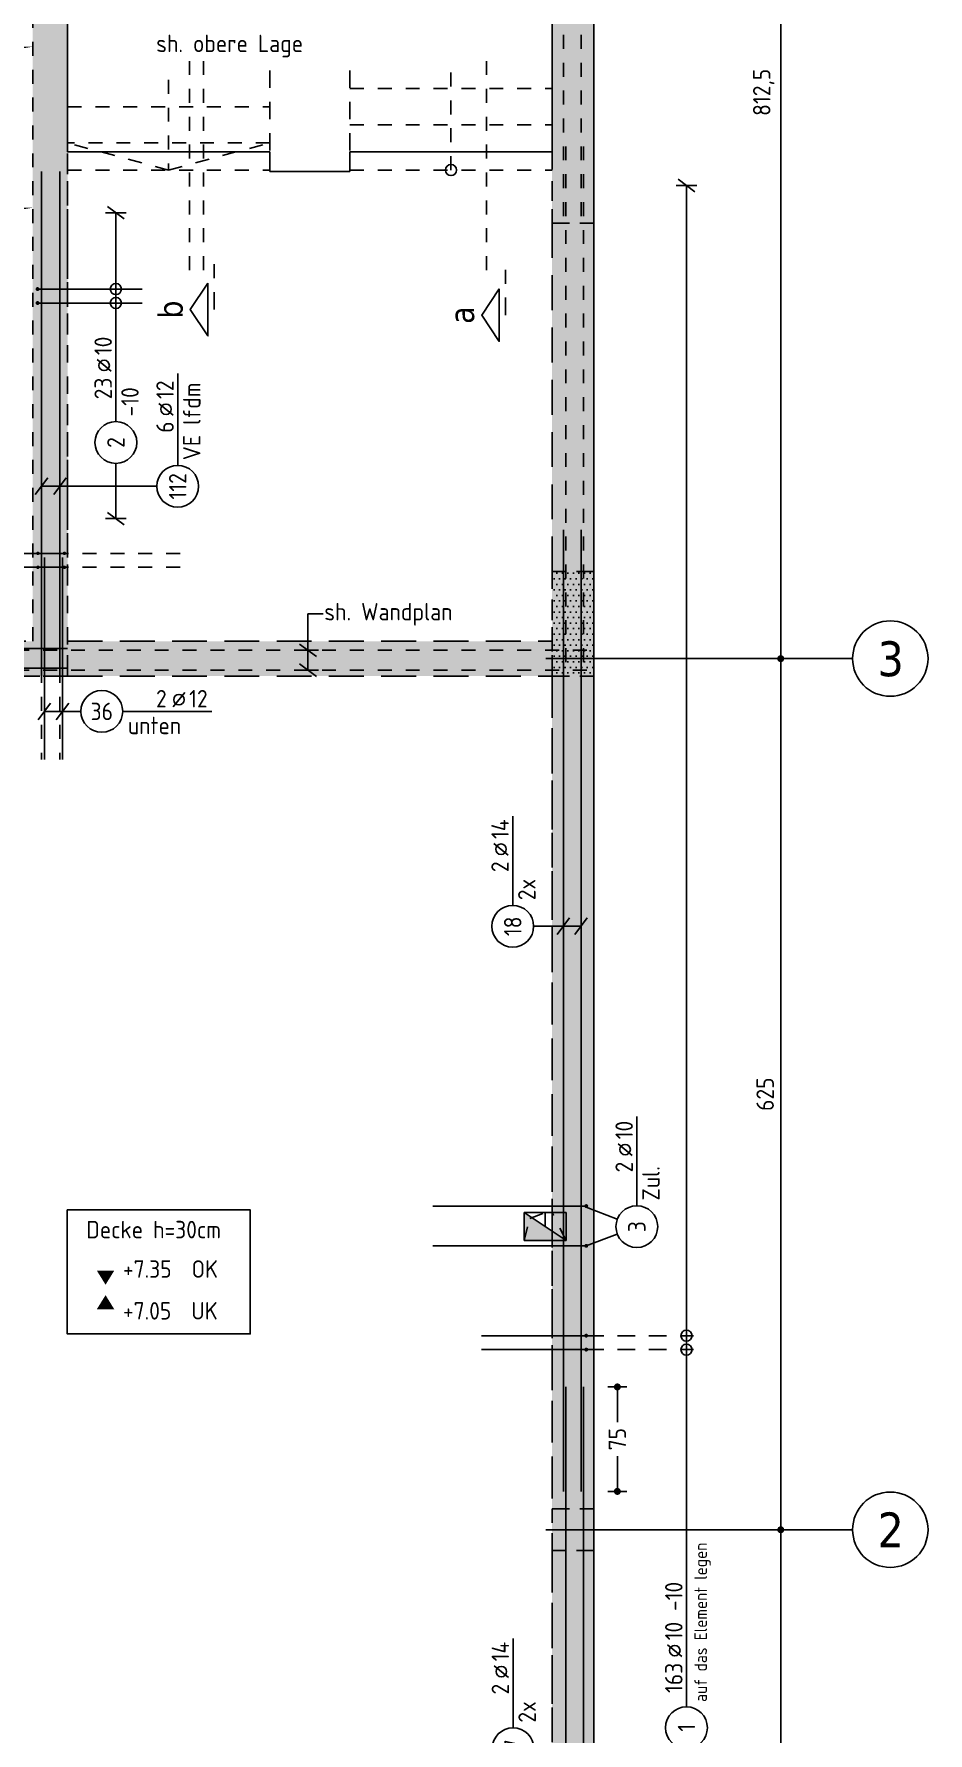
# Model space of a CAD drawing. Extents: x -5.2 to 88.6, y -7.1 to 49.1.
# Drawn here: x 44.51 to 50.92, y 23.19 to 35.38 of the extents above; entities that cross this region are included whole.
import ezdxf
from ezdxf.enums import TextEntityAlignment as Align

# ---------------------------------------------------------------- set-up
doc = ezdxf.new("R2010")
doc.units = 0
doc.header["$LTSCALE"] = 0.5
for name, pattern in [('AUSGEZOGEN', [1000.01, 1000, 0.01]), ('DASHDOTSMALL', [1.05, 0.5, -0.25, 0.05, -0.25]), ('DASHED', [0.75, 0.5, -0.25]), ('DOT', [0.175, 0.05, -0.125]), ('HIDDEN2', [0.187, 0.125, -0.062]), ('STRICHPUNKT2', [0.55, 0.25, -0.125, 0.05, -0.125]), ('VERDECKT', [0.375, 0.25, -0.125])]:
    doc.linetypes.add(name, pattern=pattern)
for name, color, linetype in [('1.OG', 7, 'Continuous'), ('ACHSEN', 7, 'Continuous'), ('BETON', 7, 'Continuous'), ('Brüstung 1.OG', 7, 'Continuous'), ('DD', 7, 'Continuous'), ('DRUEBER', 7, 'Continuous'), ('grau_dunkel', 7, 'Continuous'), ('grau_mittel', 7, 'Continuous'), ('HILFE', 7, 'Continuous'), ('koten', 7, 'Continuous'), ('MASSE', 7, 'Continuous'), ('OBJEKT', 7, 'Continuous'), ('RND', 7, 'Continuous'), ('SCHATTEN', 7, 'Continuous'), ('SCHNITTE', 7, 'Continuous'), ('SCHRAFF', 7, 'Continuous'), ('SFP_Achsen', 7, 'Continuous'), ('TEXT', 7, 'Continuous'), ('VERDECKT', 7, 'Continuous'), ('VERDECKT1', 7, 'Continuous'), ('WD', 7, 'Continuous')]:
    doc.layers.add(name, color=color, linetype=linetype)
doc.styles.add('helv', font='tahoma.ttf')
doc.styles.add('txt', font='isocp.shx')
doc.dimstyles.new('DOT_I', dxfattribs={"dimscale": 0.5, "dimtxt": 0.25, "dimasz": 0.25, "dimexe": 0.1, "dimexo": 0.3, "dimgap": 0.1, "dimtad": 1, "dimdec": 3, "dimzin": 3, "dimtxsty": 'txt', "dimblk": 'DOT', "dimblk1": 'DOT', "dimblk2": 'DOT', "dimsah": 1, "dimcen": 0.1, "dimse1": 1, "dimse2": 1, "dimazin": 0, "dimtfac": 1, "dimtdec": 4, "dimtix": 1, "dimtmove": 2, "dimatfit": 3, "dimfxl": 0, "dimtvp": 1, "dimtolj": 1, "dimtzin": 0, "dimarcsym": 0})
pattern_1 = [(0, (0.988865, 56.354767), (0.01984375, 0.0396875), [0, -0.0396875])]

# ---------------------------------------------------------------- blocks, each defined once
blk = doc.blocks.new('RND_LEI')
at = {"layer": 'RND', "color": 7, "linetype": 'Continuous'}
blk.add_line((1.022, 0.066), (1.19, 0.27), dxfattribs=at)
for centre, radius in [((0, 0), 0.3), ((1.106, 0.168), 0.075)]:
    blk.add_circle(centre, radius, dxfattribs=at)
at = {"layer": 'RND', "color": 7, "linetype": 'Continuous', "style": 'txt'}
blk.add_attdef('ANZ', text='', height=0.25, dxfattribs=at).set_placement((0.931, 0.057), align=Align.RIGHT)
for tag, p in [('DUM', (1.253, 0.057)), ('ABSTD', (1.674, 0.057)), ('POSTXT', (0.374, -0.327))]:
    blk.add_attdef(tag, p, '', height=0.25, dxfattribs=at)
blk.add_attdef('POSL', text='', height=0.25, dxfattribs=at).set_placement((0, 0), align=Align.MIDDLE)
blk = doc.blocks.new('lei_gre')
at = {"layer": 'RND', "color": 7, "linetype": 'Continuous'}
for p, q in [((-0.09, -0.12), (0.09, 0.12)), ((0, 0.15), (0, -0.15))]:
    blk.add_line(p, q, dxfattribs=at)
blk = doc.blocks.new('DOT')
at = {"layer": 'MASSE', "color": 7, "linetype": 'Continuous'}
for p, q in [((0, 0), (-1, 0)), ((0, 0.54), (0, -0.54))]:
    blk.add_line(p, q, dxfattribs=at)
at = {"layer": 'MASSE', "color": 7, "linetype": 'Continuous', "const_width": 0.2}
blk.add_lwpolyline([(-0.1, 0, 1), (0.1, 0, 1)], format="xyb", close=True, dxfattribs=at)
blk = doc.blocks.new('*D15')
at = {"layer": 'Defpoints', "color": 0, "linetype": 'AUSGEZOGEN', "transparency": 16777216}
for p in [(48.691, 25.673), (48.691, 25.673), (48.691, 24.923)]:
    blk.add_point(p, dxfattribs=at)
at = {"layer": 'MASSE', "color": 0, "linetype": 'AUSGEZOGEN', "lineweight": -2, "transparency": 16777216}
for p, q in [((48.691, 25.548), (48.691, 25.42)), ((48.691, 25.048), (48.691, 25.177))]:
    blk.add_line(p, q, dxfattribs=at)
at = {"layer": 'MASSE', "color": 0, "linetype": 'AUSGEZOGEN', "lineweight": -2, "transparency": 16777216, "xscale": 0.125, "yscale": 0.125, "zscale": 0.125}
for p, rotation in [((48.691, 25.673), 90), ((48.691, 24.923), 270)]:
    blk.add_blockref('DOT', p, dxfattribs=dict(at, rotation=rotation))
at = {"layer": 'MASSE', "color": 0, "linetype": 'AUSGEZOGEN', "transparency": 16777216, "insert": (48.691, 25.298), "char_height": 0.125, "attachment_point": 5, "rotation": 90, "style": 'txt'}
blk.add_mtext('\\A1;75', dxfattribs=at)
blk = doc.blocks.new('SCHN-2')
at = {"layer": 'SCHNITTE', "color": 6, "linetype": 'Continuous'}
blk.add_lwpolyline([(0.378, 0.088), (0, 0.34), (-0.378, 0.088)], close=True, dxfattribs=at)
at = {"layer": 'SCHNITTE', "color": 1, "linetype": 'DASHDOTSMALL', "style": 'helv'}
blk.add_attdef('SCHN-2', text='', height=0.35, dxfattribs=at).set_placement((0, 0.45), align=Align.CENTER)
blk = doc.blocks.new('okrd_o')
at = {"layer": 'koten', "color": 7, "linetype": 'Continuous'}
blk.add_solid([(-0.125, 0.202), (0.125, 0.202), (0, 0)], dxfattribs=at)
at = {"layer": 'koten', "style": 'txt'}
blk.add_attdef('OKRD', (0.25, 0.1), '', height=0.25, dxfattribs=at)
blk = doc.blocks.new('okrd_u')
at = {"layer": 'koten', "color": 7, "linetype": 'Continuous'}
blk.add_solid([(-0.125, -0.202), (0.125, -0.202), (0, 0)], dxfattribs=at)
at = {"layer": 'koten', "style": 'txt'}
blk.add_attdef('OKRD', (0.25, -0.35), '', height=0.25, dxfattribs=at)
blk = doc.blocks.new('*D42')
at = {"layer": 'Defpoints', "color": 0, "linetype": 'AUSGEZOGEN', "transparency": 16777216}
for p in [(49.863, 39.023), (49.863, 39.023), (49.863, 30.898)]:
    blk.add_point(p, dxfattribs=at)
at = {"layer": 'MASSE', "color": 0, "linetype": 'AUSGEZOGEN', "lineweight": -2, "transparency": 16777216}
blk.add_line((49.863, 31.023), (49.863, 38.898), dxfattribs=at)
at = {"layer": 'MASSE', "color": 0, "linetype": 'AUSGEZOGEN', "lineweight": -2, "transparency": 16777216, "xscale": 0.125, "yscale": 0.125, "zscale": 0.125}
for p, rotation in [((49.863, 39.023), 90), ((49.863, 30.898), 270)]:
    blk.add_blockref('DOT', p, dxfattribs=dict(at, rotation=rotation))
at = {"layer": 'MASSE', "color": 0, "linetype": 'AUSGEZOGEN', "transparency": 16777216, "insert": (49.741, 34.961), "char_height": 0.125, "attachment_point": 5, "rotation": 90, "style": 'txt'}
blk.add_mtext('\\A1;812,5', dxfattribs=at)
blk = doc.blocks.new('*D43')
at = {"layer": 'Defpoints', "color": 0, "linetype": 'AUSGEZOGEN', "transparency": 16777216}
for p in [(49.863, 30.898), (49.863, 24.648), (49.863, 24.648)]:
    blk.add_point(p, dxfattribs=at)
at = {"layer": 'MASSE', "color": 0, "linetype": 'AUSGEZOGEN', "lineweight": -2, "transparency": 16777216}
blk.add_line((49.863, 30.773), (49.863, 24.773), dxfattribs=at)
at = {"layer": 'MASSE', "color": 0, "linetype": 'AUSGEZOGEN', "lineweight": -2, "transparency": 16777216, "xscale": 0.125, "yscale": 0.125, "zscale": 0.125}
for p, rotation in [((49.863, 30.898), 90), ((49.863, 24.648), 270)]:
    blk.add_blockref('DOT', p, dxfattribs=dict(at, rotation=rotation))
at = {"layer": 'MASSE', "color": 0, "linetype": 'AUSGEZOGEN', "transparency": 16777216, "insert": (49.751, 27.773), "char_height": 0.125, "attachment_point": 5, "rotation": 90, "style": 'txt'}
blk.add_mtext('\\A1;625', dxfattribs=at)
blk = doc.blocks.new('*D44')
at = {"layer": 'Defpoints', "color": 0, "linetype": 'AUSGEZOGEN', "transparency": 16777216}
for p in [(49.863, 24.648), (49.863, 17.773), (49.863, 17.773)]:
    blk.add_point(p, dxfattribs=at)
at = {"layer": 'MASSE', "color": 0, "linetype": 'AUSGEZOGEN', "lineweight": -2, "transparency": 16777216}
blk.add_line((49.863, 24.523), (49.863, 17.898), dxfattribs=at)
at = {"layer": 'MASSE', "color": 0, "linetype": 'AUSGEZOGEN', "lineweight": -2, "transparency": 16777216, "xscale": 0.125, "yscale": 0.125, "zscale": 0.125}
for p, rotation in [((49.863, 24.648), 90), ((49.863, 17.773), 270)]:
    blk.add_blockref('DOT', p, dxfattribs=dict(at, rotation=rotation))
at = {"layer": 'MASSE', "color": 0, "linetype": 'AUSGEZOGEN', "transparency": 16777216, "insert": (49.742, 21.211), "char_height": 0.125, "attachment_point": 5, "rotation": 90, "style": 'txt'}
blk.add_mtext('\\A1;687,5', dxfattribs=at)

msp = doc.modelspace()

# ---------------------------------------------------------------- hatches: boundary and pattern name
at = {"layer": 'grau_dunkel', "transparency": 33554687}
msp.add_hatch(color=21, dxfattribs=at).paths.add_polyline_path([(48.0228, 26.7234), (48.3228, 26.7234), (48.0228, 26.9234)])
at = {"layer": 'grau_mittel'}
h = msp.add_hatch(color=61, dxfattribs=at)
h.paths.add_polyline_path([(42.2478, 31.0234), (42.2478, 38.7234), (44.4978, 38.7234), (44.4978, 31.0234), (44.3478, 31.0234), (44.3478, 30.7734), (44.7478, 30.7734), (44.7478, 34.5334), (44.7478, 38.7234), (48.2228, 38.7234), (48.2228, 34.5334), (48.2228, 34.0234), (48.5228, 34.0234), (48.5228, 39.0234), (41.9978, 39.0234), (41.9978, 30.7734), (43.0628, 30.7734), (43.0628, 31.0234)])
h.paths.add_polyline_path([(43.4628, 31.0234), (43.2628, 31.0234), (43.2628, 30.7734), (43.4628, 30.7734)], flags=17)
h.paths.add_polyline_path([(43.4628, 31.0234), (43.4628, 30.7734), (44.3478, 30.7734), (44.3478, 31.0234)], flags=17)
h = msp.add_hatch(color=61, dxfattribs=at)
h.paths.add_polyline_path([(48.2228, 31.5234), (48.5228, 31.5234), (48.5228, 34.0234), (48.2228, 34.0234)])
h.paths.add_polyline_path([(48.2228, 30.7734), (48.5228, 30.7734), (48.5228, 31.5234), (48.2228, 31.5234)])
h.paths.add_polyline_path([(44.7478, 31.0234), (44.7478, 30.7734), (48.2228, 30.7734), (48.2228, 31.0234)])
for points in [[(48.2228, 24.7984), (48.5228, 24.7984), (48.5228, 30.7734), (48.2228, 30.7734)], [(48.2228, 24.7984), (48.2228, 24.4984), (48.5228, 24.4984), (48.5228, 24.7984)], [(48.2228, 20.2734), (48.5228, 20.2734), (48.5228, 24.4984), (48.2228, 24.4984)]]:
    msp.add_hatch(color=61, dxfattribs=at).paths.add_polyline_path(points)
at = {"layer": 'SCHRAFF'}
h = msp.add_hatch(dxfattribs=at)
h.set_pattern_fill('DOTS', scale=0.025, double=1)
h.set_pattern_definition(pattern_1)
h.paths.add_polyline_path([(41.9978, 30.7734), (43.4628, 30.7734), (43.4628, 31.0234), (42.2478, 31.0234), (42.2478, 38.7234), (44.4978, 38.7234), (44.4978, 31.0234), (44.3478, 31.0234), (44.3478, 30.7734), (44.7478, 30.7734), (44.7478, 38.7234), (48.2228, 38.7234), (48.2228, 34.0234), (48.5228, 34.0234), (48.5228, 39.0234), (41.9978, 39.0234)])
h = msp.add_hatch(dxfattribs=at)
h.set_pattern_fill('DOTS', scale=0.025, double=1)
h.set_pattern_definition(pattern_1)
h.paths.add_polyline_path([(48.2228, 30.7734), (48.5228, 30.7734), (48.5228, 31.5234), (48.2228, 31.5234)])
h = msp.add_hatch(dxfattribs=at)
h.set_pattern_fill('DOTS', scale=0.025, double=1)
h.set_pattern_definition(pattern_1)
h.paths.add_polyline_path([(48.5228, 24.4984), (48.5228, 24.7984), (48.2228, 24.7984), (48.2228, 24.4984)])
h.paths.add_polyline_path([(48.5228, 20.2734), (48.2228, 20.2734), (48.2228, 18.0734), (47.9728, 18.0734), (47.9728, 17.7734), (48.5228, 17.7734)])

# ---------------------------------------------------------------- linework, layer by layer
at = {"layer": '1.OG', "color": 7, "linetype": 'DOT', "lineweight": -2}
msp.add_lwpolyline([(42.2478, 31.0234), (43.4628, 31.0234), (43.4628, 30.7734), (41.9978, 30.7734), (41.9978, 39.0234), (48.5228, 39.0234), (48.5228, 34.0234), (48.2228, 34.0234), (48.2228, 38.7234), (44.7478, 38.7234), (44.7478, 30.7734), (44.3478, 30.7734), (44.3478, 31.0234), (44.4978, 31.0234), (44.4978, 38.7234), (42.2478, 38.7234), (42.2478, 31.0234)], dxfattribs=at)
for points in [[(48.5228, 31.5234), (48.2228, 31.5234), (48.2228, 30.7734), (48.5228, 30.7734)], [(48.2228, 24.4984), (48.5228, 24.4984), (48.5228, 24.7984), (48.2228, 24.7984)]]:
    msp.add_lwpolyline(points, close=True, dxfattribs=at)
at = {"layer": 'ACHSEN', "color": 140, "linetype": 'AUSGEZOGEN'}
for p, q in [((48.177, 30.8984), (50.378, 30.8984)), ((48.177, 24.6484), (50.378, 24.6484))]:
    msp.add_line(p, q, dxfattribs=at)
at = {"layer": 'BETON', "color": 6, "linetype": 'AUSGEZOGEN', "lineweight": -2}
for p, q in [((48.5228, 17.7734), (48.5228, 39.0234)), ((44.7478, 34.5334), (44.7478, 38.7234)), ((48.2228, 38.7234), (48.2228, 34.5334))]:
    msp.add_line(p, q, dxfattribs=at)
at = {"layer": 'BETON', "color": 6, "linetype": 'AUSGEZOGEN'}
for p, q in [((46.1978, 34.5334), (44.7478, 34.5334)), ((46.1978, 34.5334), (46.1978, 34.3934)), ((46.7728, 34.5334), (48.2228, 34.5334)), ((46.7728, 34.5334), (46.7728, 34.3934)), ((46.1978, 34.3934), (46.7728, 34.3934))]:
    msp.add_line(p, q, dxfattribs=at)
at = {"layer": 'Brüstung 1.OG', "color": 102, "linetype": 'DOT'}
for p, q in [((48.2228, 30.7734), (48.2228, 24.7984)), ((48.5228, 24.7984), (48.5228, 30.7734)), ((48.2228, 24.4984), (48.2228, 20.2734)), ((48.5228, 20.2734), (48.5228, 24.4984))]:
    msp.add_line(p, q, dxfattribs=at)
at = {"layer": 'DD', "color": 7, "linetype": 'AUSGEZOGEN'}
msp.add_line((48.3228, 26.7234), (48.0228, 26.9234), dxfattribs=at)
at = {"layer": 'DD', "color": 7, "linetype": 'HIDDEN2'}
for p, q in [((48.0228, 26.7234), (48.0629, 26.8802)), ((48.0629, 26.8802), (48.1728, 26.9234))]:
    msp.add_line(p, q, dxfattribs=at)
at = {"layer": 'DD', "color": 7, "linetype": 'AUSGEZOGEN'}
msp.add_lwpolyline([(48.0228, 26.9234), (48.3228, 26.9234), (48.3228, 26.7234), (48.0228, 26.7234)], close=True, dxfattribs=at)
at = {"layer": 'DD', "color": 7, "linetype": 'HIDDEN2'}
msp.add_lwpolyline([(48.1728, 26.7234), (48.0228, 26.7234), (48.0228, 26.9234), (48.1728, 26.9234)], close=True, dxfattribs=at)
at = {"layer": 'DRUEBER', "color": 7, "linetype": 'DOT'}
for p, q in [((47.4978, 34.4034), (47.4978, 35.1092)), ((45.4728, 35.0509), (45.4728, 34.4034)), ((46.7728, 34.9884), (48.2228, 34.9884)), ((44.7478, 34.8584), (46.1978, 34.8584)), ((46.7728, 34.7284), (48.2228, 34.7284)), ((46.1978, 34.5984), (44.7478, 34.5984)), ((45.4728, 34.4034), (44.7478, 34.5984)), ((45.4728, 34.4034), (46.1978, 34.5984)), ((44.7478, 34.4034), (46.1978, 34.4034)), ((46.7728, 34.4034), (48.2228, 34.4034))]:
    msp.add_line(p, q, dxfattribs=at)
at = {"layer": 'HILFE', "color": 102, "linetype": 'AUSGEZOGEN'}
for p, q in [((46.4722, 30.8148), (46.4722, 31.2192)), ((46.4722, 31.2192), (46.5815, 31.2192))]:
    msp.add_line(p, q, dxfattribs=at)
at = {"layer": 'OBJEKT', "color": 7, "linetype": 'AUSGEZOGEN'}
msp.add_circle((47.4978, 34.4034), 0.04, dxfattribs=at)
at = {"layer": 'RND', "color": 1, "linetype": 'HIDDEN2'}
for p, q in [((45.6231, 35.1859), (45.6231, 33.6781)), ((45.7231, 35.1859), (45.7231, 33.6781)), ((47.7515, 35.1859), (47.7515, 33.6781)), ((48.3219, 30.8734), (48.3219, 34.6734)), ((48.4486, 30.8734), (48.4486, 34.6734)), ((44.5614, 30.8234), (44.5614, 30.1734)), ((44.6934, 30.8234), (44.6934, 30.1734))]:
    msp.add_line(p, q, dxfattribs=at)
at = {"layer": 'RND', "color": 7, "linetype": 'AUSGEZOGEN'}
for p, q in [((49.1868, 23.3779), (49.1868, 34.2932)), ((45.0942, 32.5989), (45.0942, 34.0975)), ((45.5379, 32.2846), (45.5379, 32.9446)), ((45.0942, 31.9026), (45.0942, 32.2989)), ((45.1434, 30.5196), (45.7834, 30.5196)), ((47.9406, 29.1277), (47.9406, 29.7677)), ((48.8307, 26.9727), (48.8307, 27.6127)), ((47.9428, 23.2271), (47.9428, 23.8671))]:
    msp.add_line(p, q, dxfattribs=at)
at = {"layer": 'RND', "color": 102, "linetype": 'AUSGEZOGEN'}
for p, q in [((44.5614, 32.1346), (45.3879, 32.1346)), ((44.8434, 30.5196), (44.5813, 30.5196)), ((48.0906, 28.9777), (48.4306, 28.9777)), ((48.6908, 26.8769), (48.4678, 26.9633)), ((48.6905, 26.7694), (48.4678, 26.6849))]:
    msp.add_line(p, q, dxfattribs=at)
at = {"layer": 'RND', "color": 102, "linetype": 'VERDECKT'}
for p, q in [((48.4678, 26.0405), (49.2368, 26.0405)), ((48.4678, 25.9405), (49.2368, 25.9405))]:
    msp.add_line(p, q, dxfattribs=at)
at = {"layer": 'RND', "color": 1, "linetype": 'HIDDEN2'}
for points in [[(48.3039, 38.9734), (48.3039, 34.0734)], [(48.4306, 38.9734), (48.4306, 34.0734)], [(43.9728, 30.9578), (48.4728, 30.9578)], [(43.9728, 30.8148), (48.4728, 30.8148)]]:
    msp.add_lwpolyline(points, dxfattribs=at)
at = {"layer": 'RND', "color": 1, "linetype": 'AUSGEZOGEN'}
for points in [[(44.5614, 34.3934), (44.5614, 30.8234)], [(44.6934, 34.3934), (44.6934, 30.8234)], [(44.5328, 33.5497), (45.2828, 33.5497)], [(44.5328, 33.4497), (45.2828, 33.4497)], [(48.3039, 31.8234), (48.3039, 24.9234)], [(48.4306, 31.8234), (48.4306, 24.9234)], [(44.7254, 31.6536), (44.5352, 31.6536)], [(44.5813, 30.1734), (44.5813, 31.6234)], [(44.7118, 30.1734), (44.7118, 31.6234)], [(44.7254, 31.5536), (44.5352, 31.5536)], [(42.0478, 30.9717), (44.7478, 30.9717)], [(42.0478, 30.8287), (44.7478, 30.8287)], [(48.4678, 26.9703), (47.3678, 26.9703)], [(48.4678, 26.6849), (47.3678, 26.6849)], [(48.4678, 26.0405), (47.7178, 26.0405)], [(48.4678, 25.9405), (47.7178, 25.9405)], [(48.3219, 17.8234), (48.3219, 25.6734)], [(48.4486, 17.8234), (48.4486, 25.6734)]]:
    msp.add_lwpolyline(points, dxfattribs=at)
at = {"layer": 'RND', "color": 7, "linetype": 'AUSGEZOGEN'}
for points, const_width in [([(44.5328, 33.5427, -1), (44.5328, 33.5567, -1)], 0.014), ([(44.5328, 33.4427, -1), (44.5328, 33.4567, -1)], 0.014), ([(44.5415, 31.6536, 1), (44.529, 31.6536, 1)], 0.0125), ([(44.7316, 31.6536, 1), (44.7191, 31.6536, 1)], 0.0125), ([(44.5415, 31.5536, 1), (44.529, 31.5536, 1)], 0.0125), ([(44.7316, 31.5536, 1), (44.7191, 31.5536, 1)], 0.0125), ([(48.4678, 26.9773, 1), (48.4678, 26.9633, 1)], 0.014), ([(48.4678, 26.6779, -1), (48.4678, 26.6919, -1)], 0.014), ([(48.4678, 26.0335, -1), (48.4678, 26.0475, -1)], 0.014), ([(48.4678, 25.9335, -1), (48.4678, 25.9475, -1)], 0.014)]:
    msp.add_lwpolyline(points, format="xyb", close=True, dxfattribs=dict(at, const_width=const_width))
at = {"layer": 'RND', "color": 1, "linetype": 'DOT'}
for points in [[(44.5352, 31.6536), (43.0052, 31.6536)], [(45.5554, 31.6536), (44.7254, 31.6536)], [(44.5352, 31.5536), (43.0052, 31.5536)], [(45.5554, 31.5536), (44.7254, 31.5536)]]:
    msp.add_lwpolyline(points, dxfattribs=at)
at = {"layer": 'RND', "color": 7, "linetype": 'AUSGEZOGEN'}
for centre in [(45.0942, 33.5497), (45.0942, 33.4497), (49.1868, 26.0405), (49.1868, 25.9405)]:
    msp.add_circle(centre, 0.04, dxfattribs=at)
at = {"layer": 'SCHATTEN', "color": 1, "linetype": 'AUSGEZOGEN'}
for points in [[(44.4978, 35.2884, 0, 0.1223, 0), (43.7528, 35.2275, 0, 0, 0), (43.8074, 35.2845, 0.1194, 0, 0), (43.7478, 34.3884, 0, 0, 0)], [(44.2478, 31.8834, 0, 0.0359, 0), (44.2658, 34.1333, 0, 0, 0), (44.2495, 34.1131, 0.0408, 0, 0), (44.4978, 34.1334, 0, 0, 0)]]:
    msp.add_lwpolyline(points, format="xyseb", dxfattribs=at)
at = {"layer": 'SCHNITTE', "color": 6, "linetype": 'STRICHPUNKT2'}
for p, q in [((45.7981, 33.4023), (45.7981, 33.7682)), ((47.8882, 33.3632), (47.8882, 33.7669))]:
    msp.add_line(p, q, dxfattribs=at)
at = {"layer": 'SFP_Achsen', "color": 7, "linetype": 'AUSGEZOGEN'}
for centre in [(50.6485, 30.8984), (50.6485, 24.6484)]:
    msp.add_circle(centre, 0.2705, dxfattribs=at)
at = {"layer": 'TEXT', "color": 1, "linetype": 'AUSGEZOGEN'}
msp.add_lwpolyline([(44.7461, 26.9423), (46.0579, 26.9423), (46.0579, 26.0532), (44.7461, 26.0532)], close=True, dxfattribs=at)
at = {"layer": 'VERDECKT', "color": 7, "linetype": 'VERDECKT'}
for p, q in [((46.1978, 35.1184), (46.1978, 34.5334)), ((46.7728, 35.1184), (46.7728, 34.5334))]:
    msp.add_line(p, q, dxfattribs=at)
at = {"layer": 'VERDECKT', "color": 7, "linetype": 'VERDECKT', "lineweight": -2}
for p, q in [((44.7478, 30.7734), (44.7478, 34.5334)), ((48.2228, 34.5334), (48.2228, 34.0234)), ((48.2228, 34.0234), (48.5228, 34.0234)), ((44.3478, 30.7734), (44.7478, 30.7734))]:
    msp.add_line(p, q, dxfattribs=at)
for points in [[(48.5228, 31.5234), (48.2228, 31.5234), (48.2228, 30.7734), (48.5228, 30.7734)], [(48.2228, 24.7984), (48.5228, 24.7984), (48.5228, 24.4984), (48.2228, 24.4984)]]:
    msp.add_lwpolyline(points, close=True, dxfattribs=at)
at = {"layer": 'VERDECKT1', "color": 7, "linetype": 'DASHED'}
for p, q in [((48.2228, 34.0234), (48.2228, 31.5234)), ((44.7478, 31.0234), (48.2228, 31.0234)), ((44.7478, 30.7734), (48.2228, 30.7734)), ((48.2228, 30.7734), (48.2228, 24.7984)), ((48.2228, 24.4984), (48.2228, 20.2734))]:
    msp.add_line(p, q, dxfattribs=at)
at = {"layer": 'WD', "color": 102, "linetype": 'HIDDEN2'}
msp.add_line((48.3228, 26.7234), (48.2228, 26.9234), dxfattribs=at)
msp.add_lwpolyline([(48.3228, 26.9234), (48.2228, 26.9234), (48.2228, 26.7234), (48.3228, 26.7234)], close=True, dxfattribs=at)

# ---------------------------------------------------------------- block references
at = {"layer": 'koten', "color": 6, "linetype": 'AUSGEZOGEN', "xscale": 0.5, "yscale": 0.5, "zscale": 0.5}
for name, p, values in [('okrd_o', (45.0203, 26.4062), {'OKRD': '+7.35  OK'}), ('okrd_u', (45.0203, 26.3312), {'OKRD': '+7.05  UK'})]:
    msp.add_blockref(name, p, dxfattribs=at).add_auto_attribs(values)
at = {"layer": 'RND', "color": 7, "linetype": 'AUSGEZOGEN', "xscale": 0.5, "yscale": 0.5, "zscale": 0.5, "rotation": 90}
for p in [(49.1868, 34.2932), (45.0942, 34.0975), (45.0942, 31.9026), (46.4722, 30.9578), (46.4722, 30.8148)]:
    msp.add_blockref('lei_gre', p, dxfattribs=at)
for p, values in [((45.0942, 32.4489), {'POSL': '2', 'DUM': '10', 'ANZ': '23', 'POSTXT': '-10'}), ((45.5379, 32.1346), {'POSL': '112', 'DUM': '12', 'ANZ': '6', 'POSTXT': 'VE lfdm'}), ((47.9406, 28.9777), {'POSL': '18', 'DUM': '14', 'ANZ': '2', 'POSTXT': '2x'}), ((48.8307, 26.8227), {'POSL': '3', 'DUM': '10', 'ANZ': '2', 'POSTXT': 'Zul.'}), ((49.1868, 23.2279), {'POSL': '1', 'DUM': '10', 'ANZ': '163', 'ABSTD': '-10'}), ((47.9428, 23.0771), {'POSL': '17', 'DUM': '14', 'ANZ': '2', 'POSTXT': '2x'})]:
    msp.add_blockref('RND_LEI', p, dxfattribs=at).add_auto_attribs(values)
at = {"layer": 'RND', "color": 102, "linetype": 'AUSGEZOGEN', "xscale": 0.5, "yscale": 0.5, "zscale": 0.5}
for p in [(44.5614, 32.1346), (44.6934, 32.1346)]:
    msp.add_blockref('lei_gre', p, dxfattribs=at)
at = {"layer": 'RND', "color": 7, "linetype": 'AUSGEZOGEN', "xscale": 0.5, "yscale": 0.5, "zscale": 0.5}
msp.add_blockref('RND_LEI', (44.9934, 30.5196), dxfattribs=at).add_auto_attribs({'POSL': '36', 'DUM': '12', 'ANZ': '2', 'POSTXT': 'unten'})
for p in [(44.5813, 30.5196), (44.7118, 30.5196), (48.3039, 28.9777), (48.4306, 28.9777)]:
    msp.add_blockref('lei_gre', p, dxfattribs=at)
at = {"layer": 'SCHNITTE', "color": 6, "linetype": 'STRICHPUNKT2', "xscale": 0.5, "yscale": 0.5, "zscale": 0.5, "rotation": 90}
for p, values in [((45.7981, 33.4023), {'SCHN-2': 'b'}), ((47.8882, 33.3632), {'SCHN-2': 'a'})]:
    msp.add_blockref('SCHN-2', p, dxfattribs=at).add_auto_attribs(values)

# ---------------------------------------------------------------- texts
at = {"layer": 'SFP_Achsen', "color": 6, "linetype": 'AUSGEZOGEN', "style": 'helv'}
for s, p in [('3', (50.5579, 30.7722)), ('2', (50.5579, 24.5222))]:
    msp.add_text(s, height=0.25, dxfattribs=at).set_placement(p)
at = {"layer": 'TEXT', "color": 7, "linetype": 'AUSGEZOGEN', "style": 'txt'}
for s, p in [('sh. obere Lage', (45.3837, 35.2498)), ('sh. Wandplan', (46.5892, 31.1725))]:
    msp.add_text(s, height=0.125, dxfattribs=at).set_placement(p)
at = {"layer": 'TEXT', "color": 1, "linetype": 'AUSGEZOGEN', "style": 'txt'}
msp.add_text('Decke h=30cm', height=0.125, dxfattribs=at).set_placement((44.8822, 26.7391))
at = {"layer": 'TEXT', "color": 102, "linetype": 'AUSGEZOGEN', "style": 'txt'}
msp.add_text('auf das Element legen', height=0.09, rotation=90, dxfattribs=at).set_placement((49.3337, 23.4126))

# ---------------------------------------------------------------- dimensions: what is measured, and where the dimension line sits
at = {"layer": 'MASSE', "color": 7, "linetype": 'AUSGEZOGEN'}
for base, p1, p2, override, picture, middle in [((49.8634, 39.0234), (49.8634, 30.8984), (49.8634, 39.0234), {"dimdec": 1, "dimlfac": 100}, '*D42', (49.7415, 34.9609)), ((49.8634, 24.6484), (49.8634, 30.8984), (49.8634, 24.6484), {"dimdec": 0, "dimlfac": 100}, '*D43', (49.7509, 27.7734)), ((49.8634, 17.7734), (49.8634, 24.6484), (49.8634, 17.7734), {"dimdec": 1, "dimlfac": 100}, '*D44', (49.7415, 21.2109))]:
    dim = msp.add_linear_dim(base=base, p1=p1, p2=p2, angle=90, dimstyle='DOT_I', override=override, dxfattribs=at)
    dim.commit()
    dim.dimension.update_dxf_attribs({"geometry": picture, "text_midpoint": middle})
dim = msp.add_linear_dim(base=(48.6911, 25.6734), p1=(48.6911, 24.9234), p2=(48.6911, 25.6734), angle=90, dimstyle='DOT_I', override={"dimdec": 0, "dimlfac": 100}, dxfattribs=at)
dim.commit()
dim.dimension.update_dxf_attribs({"geometry": '*D15', "text_midpoint": (48.6911, 25.2984), "dimtype": 160})

doc.saveas('drawing.dxf')
